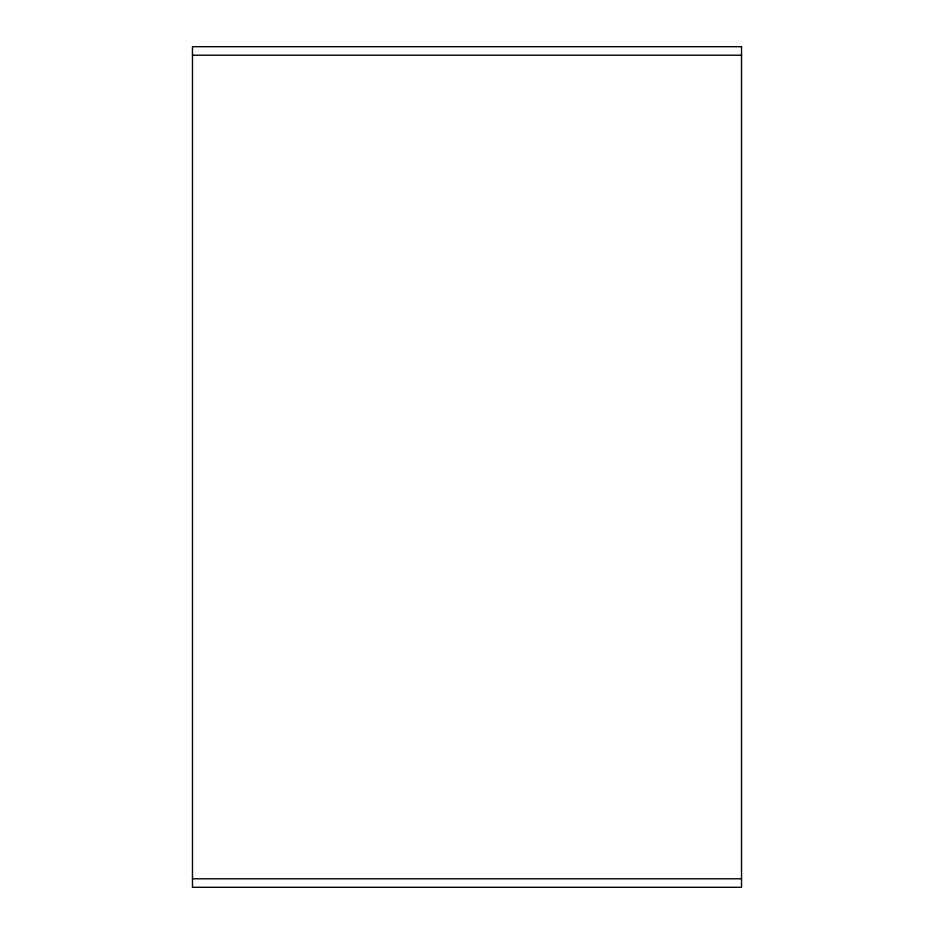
<?xml version="1.0" encoding="UTF-8"?>
<svg xmlns="http://www.w3.org/2000/svg" width="934" height="934" viewBox="0 0 934 934"><rect width="100%" height="100%" fill="white"/><g stroke="black" fill="none" stroke-linecap="round" stroke-linejoin="round"><path stroke-width="1.4" d="M192.474 55.211L741.526 55.211M192.474 878.789L741.526 878.789M741.526 46.7L192.474 46.7L192.474 887.3L741.526 887.3L741.526 46.7"/></g></svg>
